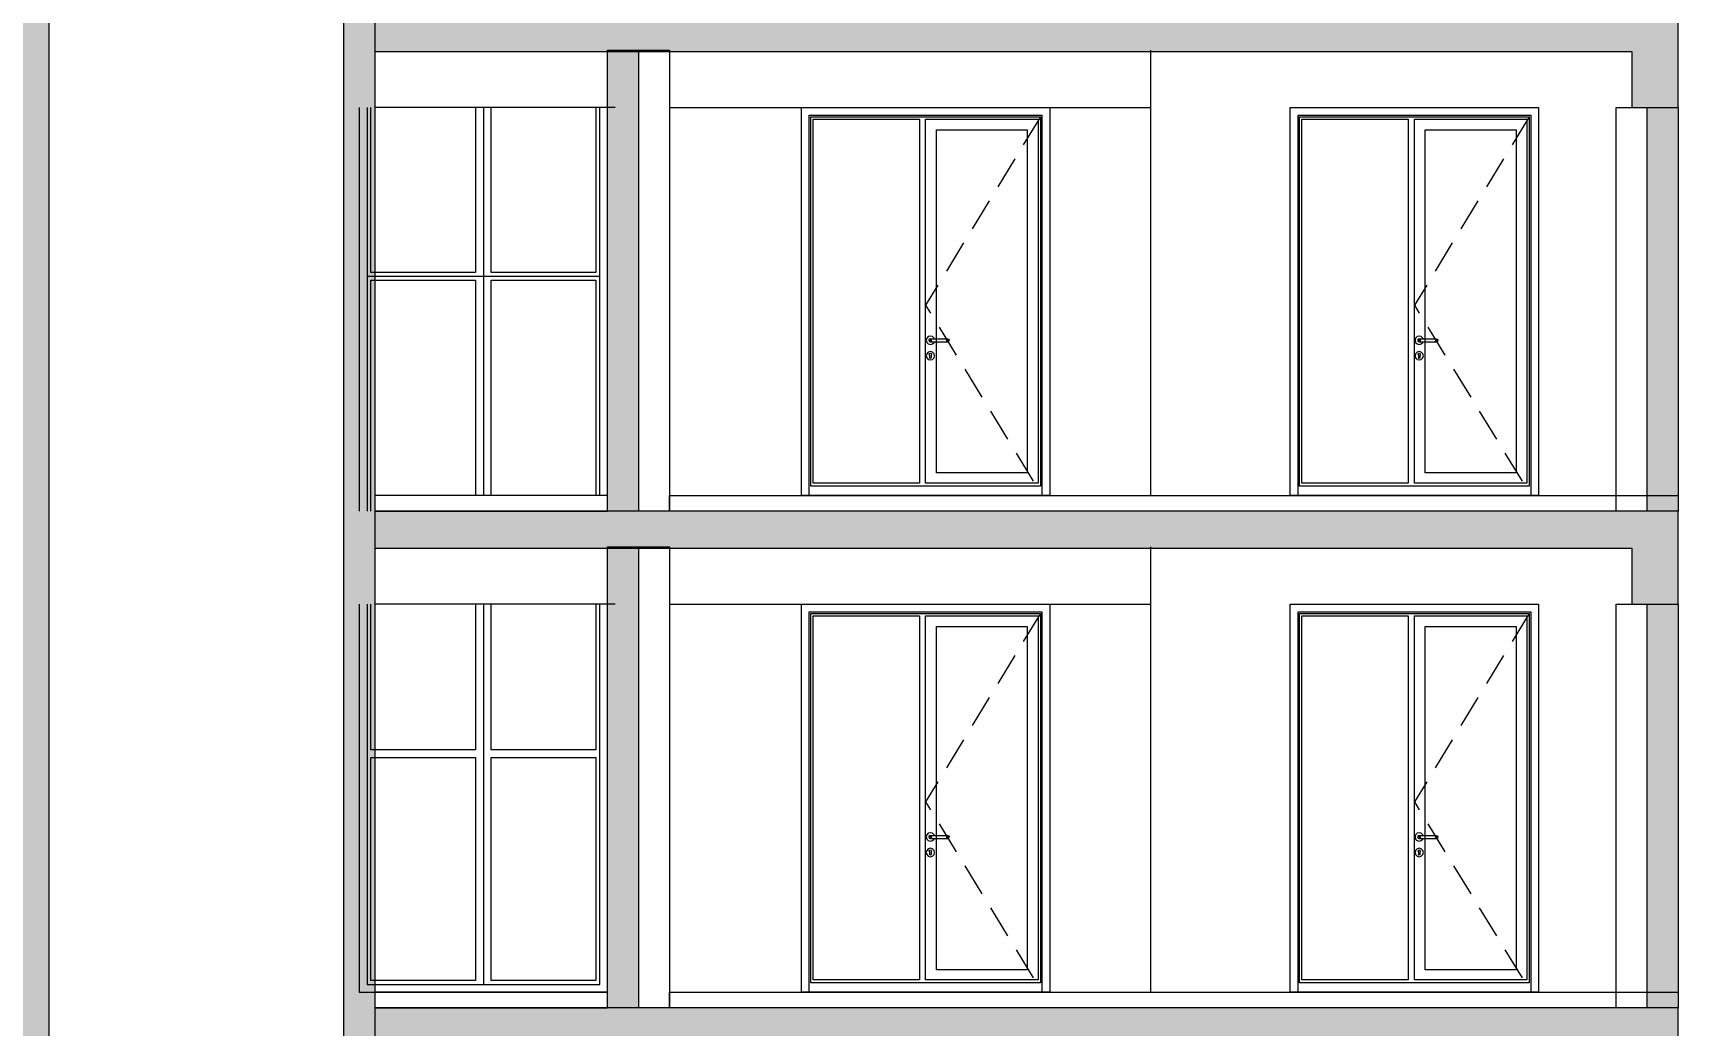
# Model space of a CAD drawing. Header units: millimetres. Extents: x 475206255 to 476720147, y 4620882299 to 4621447368.
# Drawn here: x 475466812 to 475477549, y 4621047479 to 4621053872 of the extents above; entities that cross this region are included whole.
import ezdxf

# ---------------------------------------------------------------- set-up
doc = ezdxf.new("R2010")
doc.units = ezdxf.units.MM
doc.header["$MEASUREMENT"] = 0
doc.linetypes.add('Hidden Line', pattern=[317.5, 211.666667, -105.833333])
for name, color, linetype, lineweight in [('0_Pen_No__7_Pen_No__253', 252, 'Continuous', 0), ('2D Drafting - General_Pen_No__250_Pen_No__7', 7, 'Continuous', 0), ('2D Drafting - General_Pen_No__7_Pen_No__253', 252, 'Continuous', 0), ('gegmebi_Pen_No__7_Pen_No__250', 7, 'Continuous', 0), ('New_2D Drafting - General_Pen_No__250_Pen_No__154', 154, 'Continuous', 0), ('New_2D Drafting - General_Pen_No__250_Pen_No__7', 7, 'Continuous', 0), ('New_gegmebi_Pen_No__7_Pen_No__250', 7, 'Continuous', 0), ('New_gegmebi_Pen_No__7_Pen_No__4', 7, 'Continuous', 0), ('New_Structural - Bearing_Pen_No__250', 7, 'Continuous', 0), ('New_Structural - Bearing_Pen_No__253', 252, 'Continuous', 0), ('Structural - Bearing_Pen_No__7_Pen_No__7_Pen_No__253', 252, 'Continuous', 0), ('zoma_Pen_No__142', 142, 'Continuous', 0)]:
    doc.layers.add(name, color=color, linetype=linetype, lineweight=lineweight)
doc.layers.add('New_gegmebi_Pen_No__7_Pen_No__252', color=7, linetype='Continuous', lineweight=0, true_color=0x666666)
doc.layers.add('zoma', color=7, linetype='Continuous')
doc.styles.add('GENERATED_STYLE_2', font='arial.ttf')
doc.dimstyles.new('GENERATED_STYLE__25', dxfattribs={"dimtxt": 200, "dimasz": 64.421331, "dimexe": 0.18, "dimexo": 3, "dimgap": 0, "dimtad": 1, "dimtih": 1, "dimtoh": 1, "dimlfac": 0.001, "dimzin": 0, "dimdsep": 46, "dimtxsty": 'GENERATED_STYLE_2', "dimblk": 'ARROWHEAD_2', "dimblk1": 'ARROWHEAD_2', "dimblk2": 'ARROWHEAD_2', "dimcen": 0.09, "dimclrd": 142, "dimclre": 142, "dimclrt": 142, "dimadec": 0, "dimazin": 0, "dimtfac": 1, "dimtdec": 4, "dimtmove": 2, "dimatfit": 3, "dimfxl": 1, "dimtolj": 1, "dimtzin": 0, "dimarcsym": 0})
doc.dimstyles.new('GENERATED_STYLE__3', dxfattribs={"dimtxt": 200, "dimasz": 64.421331, "dimexe": 0.18, "dimexo": 3, "dimgap": 0, "dimtad": 1, "dimtih": 1, "dimtoh": 1, "dimlfac": 0.001, "dimzin": 0, "dimdsep": 46, "dimtxsty": 'GENERATED_STYLE_2', "dimblk": 'ARROWHEAD_2', "dimblk1": 'ARROWHEAD_2', "dimblk2": 'ARROWHEAD_2', "dimcen": 0.09, "dimclrd": 142, "dimclre": 142, "dimclrt": 142, "dimadec": 0, "dimazin": 0, "dimtfac": 1, "dimtdec": 4, "dimtmove": 0, "dimatfit": 3, "dimfxl": 1, "dimtolj": 1, "dimtzin": 0, "dimarcsym": 0})

# ---------------------------------------------------------------- blocks, each defined once
blk = doc.blocks.new('*D1582', base_point=(475826096, 4621095193))
at = {"layer": 'zoma_Pen_No__142', "color": 142, "linetype": 'Continuous', "lineweight": 0, "transparency": 16777216}
for p, q in [((475464036, 4621038370), (475463987, 4621038285)), ((475464012, 4621038264), (475464012, 4621038391)), ((475470536, 4621038370), (475470487, 4621038285)), ((475470512, 4621038264), (475470512, 4621038391)), ((475464012, 4621038328), (475470512, 4621038328))]:
    blk.add_line(p, q, dxfattribs=at)
at = {"layer": 'zoma_Pen_No__142', "color": 142, "lineweight": 0, "transparency": 16777216, "char_height": 200, "attachment_point": 7, "style": 'GENERATED_STYLE_2'}
for s, insert in [('\\A1;{\\pql;\\fArial|b0|i0|c204|p0;\\W1.000000;6.50}', (475466995, 4621038368)), ('\\A1;{\\pql;\\fArial|b0|i0|c204|p0;\\W1.000000;0.40}', (475469953, 4621038368))]:
    blk.add_mtext(s, dxfattribs=dict(at, insert=insert))
blk = doc.blocks.new('ARROWHEAD_2')
at = {"color": 0, "linetype": 'Continuous', "lineweight": 0}
for p, q in [((0, 0), (-1, 0)), ((-0.38, -0.66), (0.38, 0.66))]:
    blk.add_line(p, q, dxfattribs=at)
blk = doc.blocks.new('*D1583', base_point=(475826096, 4621095193))
at = {"layer": 'zoma_Pen_No__142', "color": 142, "linetype": 'Continuous', "lineweight": 0, "transparency": 16777216}
for p, q in [((475470536, 4621038370), (475470487, 4621038285)), ((475470512, 4621038264), (475470512, 4621038391)), ((475470936, 4621038370), (475470887, 4621038285)), ((475470912, 4621038264), (475470912, 4621038391)), ((475470512, 4621038328), (475470912, 4621038328))]:
    blk.add_line(p, q, dxfattribs=at)
blk = doc.blocks.new('*D1584', base_point=(475826096, 4621095193))
at = {"layer": 'zoma_Pen_No__142', "color": 142, "linetype": 'Continuous', "lineweight": 0, "transparency": 16777216}
for p, q in [((475470936, 4621038370), (475470887, 4621038285)), ((475470912, 4621038264), (475470912, 4621038391)), ((475477036, 4621038370), (475476987, 4621038285)), ((475477012, 4621038264), (475477012, 4621038391)), ((475470912, 4621038328), (475477012, 4621038328))]:
    blk.add_line(p, q, dxfattribs=at)
at = {"layer": 'zoma_Pen_No__142', "color": 142, "lineweight": 0, "transparency": 16777216, "char_height": 200, "attachment_point": 7, "style": 'GENERATED_STYLE_2'}
for s, insert in [('\\A1;{\\pql;\\fArial|b0|i0|c204|p0;\\W1.000000;6.10}', (475473695, 4621038368)), ('\\A1;{\\pql;\\fArial|b0|i0|c204|p0;\\W1.000000;0.40}', (475476453, 4621038368))]:
    blk.add_mtext(s, dxfattribs=dict(at, insert=insert))
blk = doc.blocks.new('*D1585', base_point=(475826096, 4621095193))
at = {"layer": 'zoma_Pen_No__142', "color": 142, "linetype": 'Continuous', "lineweight": 0, "transparency": 16777216}
for p, q in [((475477036, 4621038370), (475476987, 4621038285)), ((475477012, 4621038264), (475477012, 4621038391)), ((475477436, 4621038370), (475477387, 4621038285)), ((475477412, 4621038264), (475477412, 4621038391)), ((475477012, 4621038328), (475477412, 4621038328))]:
    blk.add_line(p, q, dxfattribs=at)
at = {"layer": 'zoma_Pen_No__142', "color": 142, "lineweight": 0, "transparency": 16777216, "insert": (475477295, 4621038425), "char_height": 200, "attachment_point": 7, "style": 'GENERATED_STYLE_2'}
blk.add_mtext('\\A1;{\\pql;\\fArial|b0|i0|c204|p0;\\W1.000000;0.30}', dxfattribs=at)
blk = doc.blocks.new('*D1586', base_point=(475826096, 4621095193))
at = {"layer": 'zoma_Pen_No__142', "color": 142, "linetype": 'Continuous', "lineweight": 0, "transparency": 16777216}
for p, q in [((475477436, 4621038370), (475477387, 4621038285)), ((475477412, 4621038264), (475477412, 4621038391)), ((475477736, 4621038370), (475477687, 4621038285)), ((475477712, 4621038264), (475477712, 4621038391)), ((475477412, 4621038328), (475477712, 4621038328))]:
    blk.add_line(p, q, dxfattribs=at)

msp = doc.modelspace()

# ---------------------------------------------------------------- hatches: boundary and pattern name
at = {"layer": '2D Drafting - General_Pen_No__250_Pen_No__7', "linetype": 'Continuous', "lineweight": 0}
for points in [[(475477411.556, 4621053994.373), (475469011.581, 4621053994.373), (475469011.581, 4621053754.633), (475477111.556, 4621053754.633), (475477111.556, 4621053394.373), (475477411.656, 4621053394.373)], [(475477411.556, 4621050794.55), (475469011.581, 4621050794.55), (475469011.581, 4621050554.633), (475477111.556, 4621050554.633), (475477111.556, 4621050194.55), (475477411.656, 4621050194.55)], [(475477411.556, 4621047594.55), (475469011.581, 4621047594.55), (475469011.581, 4621047354.633), (475477111.556, 4621047354.633), (475477111.556, 4621046994.55), (475477411.656, 4621046994.55)]]:
    msp.add_hatch(color=7, dxfattribs=at).paths.add_polyline_path(points)
at = {"layer": 'New_2D Drafting - General_Pen_No__250_Pen_No__154', "linetype": 'Continuous', "lineweight": 0}
for points in [[(475466711.58, 4621041244.07), (475466711.58, 4621058143.447), (475466911.581, 4621058143.447), (475466911.581, 4621057963.48), (475466911.581, 4621041244.07)], [(475468811.581, 4621058143.447), (475469011.581, 4621058143.447), (475469011.581, 4621041244.07), (475468811.581, 4621041244.07)]]:
    msp.add_hatch(color=154, dxfattribs=at).paths.add_polyline_path(points)
at = {"layer": 'New_2D Drafting - General_Pen_No__250_Pen_No__7', "linetype": 'Continuous', "lineweight": 0}
for points in [[(475470711.58, 4621050794.373), (475470511.58, 4621050794.373), (475470511.58, 4621053754.633), (475470711.58, 4621053754.633)], [(475477211.565, 4621053394.373), (475477411.565, 4621053394.373), (475477411.565, 4621050794.55), (475477211.565, 4621050794.55)], [(475470711.58, 4621047594.373), (475470511.58, 4621047594.373), (475470511.58, 4621050554.633), (475470711.58, 4621050554.633)], [(475477211.612, 4621050194.55), (475477411.612, 4621050194.55), (475477411.612, 4621047594.727), (475477211.612, 4621047594.727)]]:
    msp.add_hatch(color=7, dxfattribs=at).paths.add_polyline_path(points)

# ---------------------------------------------------------------- linework, layer by layer
at = {"layer": '0_Pen_No__7_Pen_No__253', "color": 252, "linetype": 'Continuous', "lineweight": 0, "flags": 128}
for points in [[(475468911.579, 4621053394.373), (475468911.579, 4621050794.55)], [(475470511.579, 4621050894.373), (475470511.579, 4621053394.373)], [(475468911.579, 4621050194.24), (475468911.579, 4621047694.24), (475470511.579, 4621047694.24), (475470511.579, 4621050194.24)]]:
    msp.add_lwpolyline(points, dxfattribs=at)
at = {"layer": '2D Drafting - General_Pen_No__250_Pen_No__7', "color": 7, "linetype": 'Continuous', "lineweight": 0, "flags": 128}
for points in [[(475477411.556, 4621053994.373), (475469011.581, 4621053994.373), (475469011.581, 4621053754.633), (475477111.556, 4621053754.633), (475477111.556, 4621053394.373), (475477411.656, 4621053394.373)], [(475477411.556, 4621050794.55), (475469011.581, 4621050794.55), (475469011.581, 4621050554.633), (475477111.556, 4621050554.633), (475477111.556, 4621050194.55), (475477411.656, 4621050194.55)], [(475477411.556, 4621047594.55), (475469011.581, 4621047594.55), (475469011.581, 4621047354.633), (475477111.556, 4621047354.633), (475477111.556, 4621046994.55), (475477411.656, 4621046994.55)]]:
    msp.add_lwpolyline(points, close=True, dxfattribs=at)
at = {"layer": '2D Drafting - General_Pen_No__7_Pen_No__253', "color": 252, "linetype": 'Continuous', "lineweight": 0, "flags": 128}
for points in [[(475473361.303, 4621050894.682), (475471761.303, 4621050894.682), (475471761.303, 4621053394.682), (475473361.303, 4621053394.682)], [(475473361.303, 4621053394.682), (475473361.303, 4621050894.682)], [(475476511.224, 4621050894.682), (475474911.224, 4621050894.682), (475474911.224, 4621053394.682), (475476511.224, 4621053394.682)], [(475476511.224, 4621053394.682), (475476511.224, 4621050894.682)], [(475473361.303, 4621047694.682), (475471761.303, 4621047694.682), (475471761.303, 4621050194.682), (475473361.303, 4621050194.682)], [(475473361.303, 4621050194.682), (475473361.303, 4621047694.682)], [(475476511.224, 4621047694.682), (475474911.224, 4621047694.682), (475474911.224, 4621050194.682), (475476511.224, 4621050194.682)], [(475476511.224, 4621050194.682), (475476511.224, 4621047694.682)]]:
    msp.add_lwpolyline(points, dxfattribs=at)
for points in [[(475471811.303, 4621053344.681), (475473311.303, 4621053344.681), (475473311.303, 4621050894.683), (475471811.303, 4621050894.684)], [(475471821.303, 4621053334.681), (475473301.303, 4621053334.681), (475473301.303, 4621050954.684), (475471821.303, 4621050954.684)], [(475471836.303, 4621053319.681), (475472521.303, 4621053319.681), (475472521.303, 4621050974.684), (475471836.303, 4621050974.684)], [(475472561.299, 4621053319.681), (475473286.303, 4621053319.681), (475473286.303, 4621050974.684), (475472561.303, 4621050974.684)], [(475474961.224, 4621053344.681), (475476461.224, 4621053344.681), (475476461.224, 4621050894.683), (475474961.224, 4621050894.684)], [(475474971.224, 4621053334.681), (475476451.224, 4621053334.681), (475476451.224, 4621050954.684), (475474971.224, 4621050954.684)], [(475474986.224, 4621053319.681), (475475671.224, 4621053319.681), (475475671.224, 4621050974.684), (475474986.224, 4621050974.684)], [(475475711.22, 4621053319.681), (475476436.224, 4621053319.681), (475476436.224, 4621050974.684), (475475711.224, 4621050974.684)], [(475472631.303, 4621053249.681), (475473216.303, 4621053249.681), (475473216.303, 4621051039.684), (475472631.303, 4621051039.684)], [(475475781.224, 4621053249.681), (475476366.224, 4621053249.681), (475476366.224, 4621051039.684), (475475781.224, 4621051039.684)], [(475471811.303, 4621050144.681), (475473311.303, 4621050144.681), (475473311.303, 4621047694.683), (475471811.303, 4621047694.684)], [(475471821.303, 4621050134.681), (475473301.303, 4621050134.681), (475473301.303, 4621047754.684), (475471821.303, 4621047754.684)], [(475471836.303, 4621050119.681), (475472521.303, 4621050119.681), (475472521.303, 4621047774.684), (475471836.303, 4621047774.684)], [(475472561.299, 4621050119.681), (475473286.303, 4621050119.681), (475473286.303, 4621047774.684), (475472561.303, 4621047774.684)], [(475474961.224, 4621050144.681), (475476461.224, 4621050144.681), (475476461.224, 4621047694.683), (475474961.224, 4621047694.684)], [(475474971.224, 4621050134.681), (475476451.224, 4621050134.681), (475476451.224, 4621047754.684), (475474971.224, 4621047754.684)], [(475474986.224, 4621050119.681), (475475671.224, 4621050119.681), (475475671.224, 4621047774.684), (475474986.224, 4621047774.684)], [(475475711.22, 4621050119.681), (475476436.224, 4621050119.681), (475476436.224, 4621047774.684), (475475711.224, 4621047774.684)], [(475472631.303, 4621050049.681), (475473216.303, 4621050049.681), (475473216.303, 4621047839.684), (475472631.303, 4621047839.684)], [(475475781.224, 4621050049.681), (475476366.224, 4621050049.681), (475476366.224, 4621047839.684), (475475781.224, 4621047839.684)]]:
    msp.add_lwpolyline(points, close=True, dxfattribs=at)
at = {"layer": '2D Drafting - General_Pen_No__7_Pen_No__253', "color": 252, "linetype": 'Hidden Line', "lineweight": 0, "flags": 128}
for points in [[(475473301.303, 4621053334.681), (475472561.303, 4621052120.559), (475473310.526, 4621050895.967)], [(475476451.224, 4621053334.681), (475475711.224, 4621052120.559), (475476460.447, 4621050895.967)], [(475473301.303, 4621050134.681), (475472561.303, 4621048920.559), (475473310.526, 4621047695.967)], [(475476451.224, 4621050134.681), (475475711.224, 4621048920.559), (475476460.447, 4621047695.967)]]:
    msp.add_lwpolyline(points, dxfattribs=at)
at = {"layer": 'gegmebi_Pen_No__7_Pen_No__250', "color": 7, "linetype": 'Continuous', "lineweight": 0, "flags": 128}
for points in [[(475477411.58, 4621050794.55), (475470911.58, 4621050794.55), (475470911.58, 4621050894.682), (475477411.58, 4621050894.682)], [(475477411.58, 4621047593.727), (475470911.58, 4621047593.727), (475470911.58, 4621047694.24), (475477411.58, 4621047694.24)]]:
    msp.add_lwpolyline(points, close=True, dxfattribs=at)
at = {"layer": 'New_2D Drafting - General_Pen_No__250_Pen_No__7', "color": 7, "linetype": 'Continuous', "lineweight": 0, "flags": 128}
for points in [[(475466711.58, 4621041244.07), (475466711.58, 4621058143.447), (475466911.581, 4621058143.447), (475466911.581, 4621057963.48), (475466911.581, 4621041244.07)], [(475468811.581, 4621058143.447), (475469011.581, 4621058143.447), (475469011.581, 4621041244.07), (475468811.581, 4621041244.07)], [(475470711.58, 4621050794.373), (475470511.58, 4621050794.373), (475470511.58, 4621053754.633), (475470711.58, 4621053754.633)], [(475477211.565, 4621053394.373), (475477411.565, 4621053394.373), (475477411.565, 4621050794.55), (475477211.565, 4621050794.55)], [(475470711.58, 4621047594.373), (475470511.58, 4621047594.373), (475470511.58, 4621050554.633), (475470711.58, 4621050554.633)], [(475477211.612, 4621050194.55), (475477411.612, 4621050194.55), (475477411.612, 4621047594.727), (475477211.612, 4621047594.727)]]:
    msp.add_lwpolyline(points, close=True, dxfattribs=at)
at = {"layer": 'New_gegmebi_Pen_No__7_Pen_No__250', "color": 7, "linetype": 'Continuous', "lineweight": 0, "flags": 128}
for points in [[(475469011.581, 4621050794.55), (475470511.579, 4621050794.55), (475470511.579, 4621050894.373), (475469011.581, 4621050894.373)], [(475469011.581, 4621047593.7), (475470511.579, 4621047593.7), (475470511.579, 4621047694.24), (475469011.581, 4621047694.24)]]:
    msp.add_lwpolyline(points, close=True, dxfattribs=at)
at = {"layer": 'New_gegmebi_Pen_No__7_Pen_No__252', "color": 251, "linetype": 'Continuous', "lineweight": 0, "true_color": 0x666666}
for p, q in [((475470561.58, 4621053394.373), (475469011.581, 4621053394.373)), ((475470911.58, 4621053394.196), (475474011.303, 4621053394.196)), ((475470561.58, 4621050194.55), (475469011.581, 4621050194.55)), ((475470911.58, 4621050194.196), (475474011.303, 4621050194.196))]:
    msp.add_line(p, q, dxfattribs=at)
at = {"layer": 'New_gegmebi_Pen_No__7_Pen_No__4', "color": 7, "linetype": 'Continuous', "lineweight": 0}
for points in [[(475470911.58, 4621050794.373), (475470511.58, 4621050794.373), (475470511.58, 4621053764.189), (475470911.58, 4621053764.189)], [(475477411.58, 4621050794.373), (475477011.58, 4621050794.373), (475477011.58, 4621053394.373), (475477411.58, 4621053394.373)], [(475470911.58, 4621047594.373), (475470511.58, 4621047594.373), (475470511.58, 4621050564.189), (475470911.58, 4621050564.189)], [(475477411.58, 4621047594.373), (475477011.58, 4621047594.373), (475477011.58, 4621050194.55), (475477411.58, 4621050194.55)]]:
    msp.add_lwpolyline(points, close=True, dxfattribs=at)
at = {"layer": 'New_Structural - Bearing_Pen_No__250', "color": 7, "linetype": 'Continuous', "lineweight": 0}
for p, q in [((475474011.303, 4621053764.188), (475474011.303, 4621050894.24)), ((475474011.303, 4621050564.188), (475474011.303, 4621047694.24))]:
    msp.add_line(p, q, dxfattribs=at)
at = {"layer": 'New_Structural - Bearing_Pen_No__253', "color": 252, "linetype": 'Continuous', "lineweight": 0}
for p, q in [((475472568.81, 4621051908.182), (475472565.193, 4621051894.682)), ((475472565.193, 4621051894.682), (475472568.81, 4621051881.182)), ((475472578.693, 4621051918.065), (475472568.81, 4621051908.182)), ((475472592.193, 4621051921.682), (475472578.693, 4621051918.065)), ((475472585.122, 4621051901.753), (475472582.193, 4621051894.682)), ((475472582.193, 4621051894.682), (475472585.122, 4621051887.611)), ((475472586.674, 4621051901.753), (475472583.915, 4621051894.682)), ((475472583.915, 4621051894.682), (475472586.674, 4621051887.611)), ((475472592.193, 4621051904.682), (475472585.122, 4621051901.753)), ((475472591.488, 4621051901.753), (475472589.377, 4621051894.682)), ((475472589.377, 4621051894.682), (475472591.488, 4621051887.611)), ((475472605.693, 4621051918.065), (475472592.193, 4621051921.682)), ((475472592.193, 4621051904.682), (475472593.335, 4621051904.682)), ((475472593.335, 4621051904.682), (475472596.586, 4621051904.682)), ((475472596.586, 4621051904.682), (475472601.453, 4621051904.682)), ((475472598.694, 4621051901.753), (475472597.551, 4621051894.682)), ((475472597.551, 4621051894.682), (475472598.694, 4621051887.611)), ((475472601.453, 4621051904.682), (475472607.193, 4621051904.682)), ((475472615.576, 4621051908.182), (475472605.693, 4621051918.065)), ((475472607.193, 4621051904.682), (475472687.193, 4621051904.682)), ((475472616.513, 4621051904.682), (475472615.576, 4621051908.182)), ((475472687.193, 4621051904.682), (475472692.933, 4621051904.682)), ((475472692.933, 4621051904.682), (475472697.8, 4621051904.682)), ((475472695.692, 4621051901.753), (475472696.835, 4621051894.682)), ((475472696.835, 4621051894.682), (475472695.692, 4621051887.611)), ((475472697.8, 4621051904.682), (475472701.051, 4621051904.682)), ((475472701.051, 4621051904.682), (475472702.193, 4621051904.682)), ((475472702.193, 4621051904.682), (475472709.264, 4621051901.753)), ((475472702.898, 4621051901.753), (475472705.009, 4621051894.682)), ((475472705.009, 4621051894.682), (475472702.898, 4621051887.611)), ((475472707.712, 4621051901.753), (475472710.471, 4621051894.682)), ((475472710.471, 4621051894.682), (475472707.712, 4621051887.611)), ((475472709.264, 4621051901.753), (475472712.193, 4621051894.682)), ((475472712.193, 4621051894.682), (475472709.264, 4621051887.611)), ((475475718.732, 4621051908.182), (475475715.114, 4621051894.682)), ((475475715.114, 4621051894.682), (475475718.732, 4621051881.182)), ((475475728.614, 4621051918.065), (475475718.732, 4621051908.182)), ((475475742.114, 4621051921.682), (475475728.614, 4621051918.065)), ((475475735.043, 4621051901.753), (475475732.114, 4621051894.682)), ((475475732.114, 4621051894.682), (475475735.043, 4621051887.611)), ((475475736.595, 4621051901.753), (475475733.836, 4621051894.682)), ((475475733.836, 4621051894.682), (475475736.595, 4621051887.611)), ((475475742.114, 4621051904.682), (475475735.043, 4621051901.753)), ((475475741.41, 4621051901.753), (475475739.298, 4621051894.682)), ((475475739.298, 4621051894.682), (475475741.41, 4621051887.611)), ((475475755.614, 4621051918.065), (475475742.114, 4621051921.682)), ((475475742.114, 4621051904.682), (475475743.256, 4621051904.682)), ((475475743.256, 4621051904.682), (475475746.508, 4621051904.682)), ((475475746.508, 4621051904.682), (475475751.374, 4621051904.682)), ((475475748.615, 4621051901.753), (475475747.472, 4621051894.682)), ((475475747.472, 4621051894.682), (475475748.615, 4621051887.611)), ((475475751.374, 4621051904.682), (475475757.114, 4621051904.682)), ((475475765.497, 4621051908.182), (475475755.614, 4621051918.065)), ((475475757.114, 4621051904.682), (475475837.114, 4621051904.682)), ((475475766.435, 4621051904.682), (475475765.497, 4621051908.182)), ((475475837.114, 4621051904.682), (475475842.855, 4621051904.682)), ((475475842.855, 4621051904.682), (475475847.721, 4621051904.682)), ((475475845.614, 4621051901.753), (475475846.757, 4621051894.682)), ((475475846.757, 4621051894.682), (475475845.614, 4621051887.611)), ((475475847.721, 4621051904.682), (475475850.973, 4621051904.682)), ((475475850.973, 4621051904.682), (475475852.114, 4621051904.682)), ((475475852.114, 4621051904.682), (475475859.186, 4621051901.753)), ((475475852.819, 4621051901.753), (475475854.931, 4621051894.682)), ((475475854.931, 4621051894.682), (475475852.819, 4621051887.611)), ((475475857.633, 4621051901.753), (475475860.392, 4621051894.682)), ((475475860.392, 4621051894.682), (475475857.633, 4621051887.611)), ((475475859.186, 4621051901.753), (475475862.114, 4621051894.682)), ((475475862.114, 4621051894.682), (475475859.186, 4621051887.611)), ((475472568.81, 4621051808.182), (475472565.193, 4621051794.682)), ((475472565.193, 4621051794.682), (475472568.81, 4621051781.182)), ((475472568.81, 4621051881.182), (475472578.693, 4621051871.3)), ((475472578.693, 4621051818.065), (475472568.81, 4621051808.182)), ((475472578.693, 4621051871.3), (475472592.193, 4621051867.682)), ((475472592.193, 4621051821.682), (475472578.693, 4621051818.065)), ((475472585.473, 4621051806.322), (475472584.725, 4621051804.375)), ((475472587.193, 4621051799.082), (475472584.725, 4621051804.375)), ((475472585.122, 4621051887.611), (475472592.193, 4621051884.682)), ((475472585.473, 4621051806.322), (475472586.818, 4621051809.826)), ((475472586.818, 4621051809.826), (475472592.193, 4621051812.108)), ((475472587.193, 4621051797.569), (475472587.193, 4621051799.082)), ((475472587.193, 4621051797.569), (475472587.193, 4621051794.682)), ((475472587.193, 4621051794.682), (475472587.193, 4621051791.796)), ((475472587.193, 4621051791.796), (475472587.193, 4621051786.022)), ((475472587.193, 4621051786.022), (475472587.193, 4621051782.182)), ((475472588.657, 4621051778.647), (475472587.193, 4621051782.182)), ((475472592.193, 4621051884.682), (475472593.335, 4621051884.682)), ((475472592.193, 4621051867.682), (475472605.693, 4621051871.3)), ((475472605.693, 4621051818.065), (475472592.193, 4621051821.682)), ((475472592.193, 4621051812.108), (475472597.568, 4621051809.826)), ((475472593.335, 4621051884.682), (475472596.586, 4621051884.682)), ((475472597.193, 4621051782.182), (475472595.728, 4621051778.647)), ((475472596.586, 4621051884.682), (475472601.453, 4621051884.682)), ((475472599.661, 4621051804.375), (475472597.193, 4621051799.082)), ((475472597.193, 4621051799.082), (475472597.193, 4621051797.569)), ((475472597.193, 4621051797.569), (475472597.193, 4621051794.682)), ((475472597.193, 4621051794.682), (475472597.193, 4621051791.796)), ((475472597.193, 4621051791.796), (475472597.193, 4621051786.022)), ((475472597.193, 4621051786.022), (475472597.193, 4621051782.182)), ((475472598.913, 4621051806.322), (475472597.568, 4621051809.826)), ((475472598.913, 4621051806.322), (475472599.661, 4621051804.375)), ((475472601.453, 4621051884.682), (475472607.193, 4621051884.682)), ((475472605.693, 4621051871.3), (475472615.576, 4621051881.182)), ((475472615.576, 4621051808.182), (475472605.693, 4621051818.065)), ((475472607.193, 4621051884.682), (475472687.193, 4621051884.682)), ((475472615.576, 4621051881.182), (475472616.513, 4621051884.682)), ((475472619.193, 4621051794.682), (475472615.576, 4621051808.182)), ((475472615.576, 4621051781.182), (475472619.193, 4621051794.682)), ((475472687.193, 4621051884.682), (475472692.933, 4621051884.682)), ((475472692.933, 4621051884.682), (475472697.8, 4621051884.682)), ((475472697.8, 4621051884.682), (475472701.051, 4621051884.682)), ((475472701.051, 4621051884.682), (475472702.193, 4621051884.682)), ((475472709.264, 4621051887.611), (475472702.193, 4621051884.682)), ((475475718.732, 4621051808.182), (475475715.114, 4621051794.682)), ((475475715.114, 4621051794.682), (475475718.732, 4621051781.182)), ((475475718.732, 4621051881.182), (475475728.614, 4621051871.3)), ((475475728.614, 4621051818.065), (475475718.732, 4621051808.182)), ((475475728.614, 4621051871.3), (475475742.114, 4621051867.682)), ((475475742.114, 4621051821.682), (475475728.614, 4621051818.065)), ((475475735.394, 4621051806.322), (475475734.647, 4621051804.375)), ((475475737.114, 4621051799.082), (475475734.647, 4621051804.375)), ((475475735.043, 4621051887.611), (475475742.114, 4621051884.682)), ((475475735.394, 4621051806.322), (475475736.739, 4621051809.826)), ((475475736.739, 4621051809.826), (475475742.114, 4621051812.108)), ((475475737.114, 4621051797.569), (475475737.114, 4621051799.082)), ((475475737.114, 4621051797.569), (475475737.114, 4621051794.682)), ((475475737.114, 4621051794.682), (475475737.114, 4621051791.796)), ((475475737.114, 4621051791.796), (475475737.114, 4621051786.022)), ((475475737.114, 4621051786.022), (475475737.114, 4621051782.182)), ((475475738.579, 4621051778.647), (475475737.114, 4621051782.182)), ((475475742.114, 4621051884.682), (475475743.256, 4621051884.682)), ((475475742.114, 4621051867.682), (475475755.614, 4621051871.3)), ((475475755.614, 4621051818.065), (475475742.114, 4621051821.682)), ((475475742.114, 4621051812.108), (475475747.49, 4621051809.826)), ((475475743.256, 4621051884.682), (475475746.508, 4621051884.682)), ((475475747.114, 4621051782.182), (475475745.65, 4621051778.647)), ((475475746.508, 4621051884.682), (475475751.374, 4621051884.682)), ((475475749.582, 4621051804.375), (475475747.114, 4621051799.082)), ((475475747.114, 4621051799.082), (475475747.114, 4621051797.569)), ((475475747.114, 4621051797.569), (475475747.114, 4621051794.682)), ((475475747.114, 4621051794.682), (475475747.114, 4621051791.796)), ((475475747.114, 4621051791.796), (475475747.114, 4621051786.022)), ((475475747.114, 4621051786.022), (475475747.114, 4621051782.182)), ((475475748.835, 4621051806.322), (475475747.49, 4621051809.826)), ((475475748.835, 4621051806.322), (475475749.582, 4621051804.375)), ((475475751.374, 4621051884.682), (475475757.114, 4621051884.682)), ((475475755.614, 4621051871.3), (475475765.497, 4621051881.182)), ((475475765.497, 4621051808.182), (475475755.614, 4621051818.065)), ((475475757.114, 4621051884.682), (475475837.114, 4621051884.682)), ((475475765.497, 4621051881.182), (475475766.435, 4621051884.682)), ((475475769.114, 4621051794.682), (475475765.497, 4621051808.182)), ((475475765.497, 4621051781.182), (475475769.114, 4621051794.682)), ((475475837.114, 4621051884.682), (475475842.855, 4621051884.682)), ((475475842.855, 4621051884.682), (475475847.721, 4621051884.682)), ((475475847.721, 4621051884.682), (475475850.973, 4621051884.682)), ((475475850.973, 4621051884.682), (475475852.114, 4621051884.682)), ((475475859.186, 4621051887.611), (475475852.114, 4621051884.682)), ((475472568.81, 4621051781.182), (475472578.693, 4621051771.3)), ((475472578.693, 4621051771.3), (475472592.193, 4621051767.682)), ((475472592.193, 4621051777.182), (475472588.657, 4621051778.647)), ((475472595.728, 4621051778.647), (475472592.193, 4621051777.182)), ((475472592.193, 4621051767.682), (475472605.693, 4621051771.3)), ((475472605.693, 4621051771.3), (475472615.576, 4621051781.182)), ((475475718.732, 4621051781.182), (475475728.614, 4621051771.3)), ((475475728.614, 4621051771.3), (475475742.114, 4621051767.682)), ((475475742.114, 4621051777.182), (475475738.579, 4621051778.647)), ((475475745.65, 4621051778.647), (475475742.114, 4621051777.182)), ((475475742.114, 4621051767.682), (475475755.614, 4621051771.3)), ((475475755.614, 4621051771.3), (475475765.497, 4621051781.182)), ((475472568.81, 4621048708.182), (475472565.193, 4621048694.682)), ((475472565.193, 4621048694.682), (475472568.81, 4621048681.182)), ((475472578.693, 4621048718.065), (475472568.81, 4621048708.182)), ((475472568.81, 4621048681.182), (475472578.693, 4621048671.3)), ((475472592.193, 4621048721.682), (475472578.693, 4621048718.065)), ((475472578.693, 4621048671.3), (475472592.193, 4621048667.682)), ((475472585.122, 4621048701.753), (475472582.193, 4621048694.682)), ((475472582.193, 4621048694.682), (475472585.122, 4621048687.611)), ((475472586.674, 4621048701.753), (475472583.915, 4621048694.682)), ((475472583.915, 4621048694.682), (475472586.674, 4621048687.611)), ((475472592.193, 4621048704.682), (475472585.122, 4621048701.753)), ((475472585.122, 4621048687.611), (475472592.193, 4621048684.682)), ((475472591.488, 4621048701.753), (475472589.377, 4621048694.682)), ((475472589.377, 4621048694.682), (475472591.488, 4621048687.611)), ((475472605.693, 4621048718.065), (475472592.193, 4621048721.682)), ((475472592.193, 4621048704.682), (475472593.335, 4621048704.682)), ((475472592.193, 4621048684.682), (475472593.335, 4621048684.682)), ((475472592.193, 4621048667.682), (475472605.693, 4621048671.3)), ((475472593.335, 4621048704.682), (475472596.586, 4621048704.682)), ((475472593.335, 4621048684.682), (475472596.586, 4621048684.682)), ((475472596.586, 4621048704.682), (475472601.453, 4621048704.682)), ((475472596.586, 4621048684.682), (475472601.453, 4621048684.682)), ((475472598.694, 4621048701.753), (475472597.551, 4621048694.682)), ((475472597.551, 4621048694.682), (475472598.694, 4621048687.611)), ((475472601.453, 4621048704.682), (475472607.193, 4621048704.682)), ((475472601.453, 4621048684.682), (475472607.193, 4621048684.682)), ((475472615.576, 4621048708.182), (475472605.693, 4621048718.065)), ((475472605.693, 4621048671.3), (475472615.576, 4621048681.182)), ((475472607.193, 4621048704.682), (475472687.193, 4621048704.682)), ((475472607.193, 4621048684.682), (475472687.193, 4621048684.682)), ((475472616.513, 4621048704.682), (475472615.576, 4621048708.182)), ((475472615.576, 4621048681.182), (475472616.513, 4621048684.682)), ((475472687.193, 4621048704.682), (475472692.933, 4621048704.682)), ((475472687.193, 4621048684.682), (475472692.933, 4621048684.682)), ((475472692.933, 4621048704.682), (475472697.8, 4621048704.682)), ((475472692.933, 4621048684.682), (475472697.8, 4621048684.682)), ((475472695.692, 4621048701.753), (475472696.835, 4621048694.682)), ((475472696.835, 4621048694.682), (475472695.692, 4621048687.611)), ((475472697.8, 4621048704.682), (475472701.051, 4621048704.682)), ((475472697.8, 4621048684.682), (475472701.051, 4621048684.682)), ((475472701.051, 4621048704.682), (475472702.193, 4621048704.682)), ((475472701.051, 4621048684.682), (475472702.193, 4621048684.682)), ((475472702.193, 4621048704.682), (475472709.264, 4621048701.753)), ((475472709.264, 4621048687.611), (475472702.193, 4621048684.682)), ((475472702.898, 4621048701.753), (475472705.009, 4621048694.682)), ((475472705.009, 4621048694.682), (475472702.898, 4621048687.611)), ((475472707.712, 4621048701.753), (475472710.471, 4621048694.682)), ((475472710.471, 4621048694.682), (475472707.712, 4621048687.611)), ((475472709.264, 4621048701.753), (475472712.193, 4621048694.682)), ((475472712.193, 4621048694.682), (475472709.264, 4621048687.611)), ((475475718.732, 4621048708.182), (475475715.114, 4621048694.682)), ((475475715.114, 4621048694.682), (475475718.732, 4621048681.182)), ((475475728.614, 4621048718.065), (475475718.732, 4621048708.182)), ((475475718.732, 4621048681.182), (475475728.614, 4621048671.3)), ((475475742.114, 4621048721.682), (475475728.614, 4621048718.065)), ((475475728.614, 4621048671.3), (475475742.114, 4621048667.682)), ((475475735.043, 4621048701.753), (475475732.114, 4621048694.682)), ((475475732.114, 4621048694.682), (475475735.043, 4621048687.611)), ((475475736.595, 4621048701.753), (475475733.836, 4621048694.682)), ((475475733.836, 4621048694.682), (475475736.595, 4621048687.611)), ((475475742.114, 4621048704.682), (475475735.043, 4621048701.753)), ((475475735.043, 4621048687.611), (475475742.114, 4621048684.682)), ((475475741.41, 4621048701.753), (475475739.298, 4621048694.682)), ((475475739.298, 4621048694.682), (475475741.41, 4621048687.611)), ((475475755.614, 4621048718.065), (475475742.114, 4621048721.682)), ((475475742.114, 4621048704.682), (475475743.256, 4621048704.682)), ((475475742.114, 4621048684.682), (475475743.256, 4621048684.682)), ((475475742.114, 4621048667.682), (475475755.614, 4621048671.3)), ((475475743.256, 4621048704.682), (475475746.508, 4621048704.682)), ((475475743.256, 4621048684.682), (475475746.508, 4621048684.682)), ((475475746.508, 4621048704.682), (475475751.374, 4621048704.682)), ((475475746.508, 4621048684.682), (475475751.374, 4621048684.682)), ((475475748.615, 4621048701.753), (475475747.472, 4621048694.682)), ((475475747.472, 4621048694.682), (475475748.615, 4621048687.611)), ((475475751.374, 4621048704.682), (475475757.114, 4621048704.682)), ((475475751.374, 4621048684.682), (475475757.114, 4621048684.682)), ((475475765.497, 4621048708.182), (475475755.614, 4621048718.065)), ((475475755.614, 4621048671.3), (475475765.497, 4621048681.182)), ((475475757.114, 4621048704.682), (475475837.114, 4621048704.682)), ((475475757.114, 4621048684.682), (475475837.114, 4621048684.682)), ((475475766.435, 4621048704.682), (475475765.497, 4621048708.182)), ((475475765.497, 4621048681.182), (475475766.435, 4621048684.682)), ((475475837.114, 4621048704.682), (475475842.855, 4621048704.682)), ((475475837.114, 4621048684.682), (475475842.855, 4621048684.682)), ((475475842.855, 4621048704.682), (475475847.721, 4621048704.682)), ((475475842.855, 4621048684.682), (475475847.721, 4621048684.682)), ((475475845.614, 4621048701.753), (475475846.757, 4621048694.682)), ((475475846.757, 4621048694.682), (475475845.614, 4621048687.611)), ((475475847.721, 4621048704.682), (475475850.973, 4621048704.682)), ((475475847.721, 4621048684.682), (475475850.973, 4621048684.682)), ((475475850.973, 4621048704.682), (475475852.114, 4621048704.682)), ((475475850.973, 4621048684.682), (475475852.114, 4621048684.682)), ((475475852.114, 4621048704.682), (475475859.186, 4621048701.753)), ((475475859.186, 4621048687.611), (475475852.114, 4621048684.682)), ((475475852.819, 4621048701.753), (475475854.931, 4621048694.682)), ((475475854.931, 4621048694.682), (475475852.819, 4621048687.611)), ((475475857.633, 4621048701.753), (475475860.392, 4621048694.682)), ((475475860.392, 4621048694.682), (475475857.633, 4621048687.611)), ((475475859.186, 4621048701.753), (475475862.114, 4621048694.682)), ((475475862.114, 4621048694.682), (475475859.186, 4621048687.611)), ((475472568.81, 4621048608.182), (475472565.193, 4621048594.682)), ((475472565.193, 4621048594.682), (475472568.81, 4621048581.182)), ((475472578.693, 4621048618.065), (475472568.81, 4621048608.182)), ((475472568.81, 4621048581.182), (475472578.693, 4621048571.3)), ((475472592.193, 4621048621.682), (475472578.693, 4621048618.065)), ((475472578.693, 4621048571.3), (475472592.193, 4621048567.682)), ((475472585.473, 4621048606.322), (475472584.725, 4621048604.375)), ((475472587.193, 4621048599.082), (475472584.725, 4621048604.375)), ((475472585.473, 4621048606.322), (475472586.818, 4621048609.826)), ((475472586.818, 4621048609.826), (475472592.193, 4621048612.108)), ((475472587.193, 4621048597.569), (475472587.193, 4621048599.082)), ((475472587.193, 4621048597.569), (475472587.193, 4621048594.682)), ((475472587.193, 4621048594.682), (475472587.193, 4621048591.796)), ((475472587.193, 4621048591.796), (475472587.193, 4621048586.022)), ((475472587.193, 4621048586.022), (475472587.193, 4621048582.182)), ((475472588.657, 4621048578.647), (475472587.193, 4621048582.182)), ((475472592.193, 4621048577.182), (475472588.657, 4621048578.647)), ((475472605.693, 4621048618.065), (475472592.193, 4621048621.682)), ((475472592.193, 4621048612.108), (475472597.568, 4621048609.826)), ((475472595.728, 4621048578.647), (475472592.193, 4621048577.182)), ((475472592.193, 4621048567.682), (475472605.693, 4621048571.3)), ((475472597.193, 4621048582.182), (475472595.728, 4621048578.647)), ((475472599.661, 4621048604.375), (475472597.193, 4621048599.082)), ((475472597.193, 4621048599.082), (475472597.193, 4621048597.569)), ((475472597.193, 4621048597.569), (475472597.193, 4621048594.682)), ((475472597.193, 4621048594.682), (475472597.193, 4621048591.796)), ((475472597.193, 4621048591.796), (475472597.193, 4621048586.022)), ((475472597.193, 4621048586.022), (475472597.193, 4621048582.182)), ((475472598.913, 4621048606.322), (475472597.568, 4621048609.826)), ((475472598.913, 4621048606.322), (475472599.661, 4621048604.375)), ((475472615.576, 4621048608.182), (475472605.693, 4621048618.065)), ((475472605.693, 4621048571.3), (475472615.576, 4621048581.182)), ((475472619.193, 4621048594.682), (475472615.576, 4621048608.182)), ((475472615.576, 4621048581.182), (475472619.193, 4621048594.682)), ((475475718.732, 4621048608.182), (475475715.114, 4621048594.682)), ((475475715.114, 4621048594.682), (475475718.732, 4621048581.182)), ((475475728.614, 4621048618.065), (475475718.732, 4621048608.182)), ((475475718.732, 4621048581.182), (475475728.614, 4621048571.3)), ((475475742.114, 4621048621.682), (475475728.614, 4621048618.065)), ((475475728.614, 4621048571.3), (475475742.114, 4621048567.682)), ((475475735.394, 4621048606.322), (475475734.647, 4621048604.375)), ((475475737.114, 4621048599.082), (475475734.647, 4621048604.375)), ((475475735.394, 4621048606.322), (475475736.739, 4621048609.826)), ((475475736.739, 4621048609.826), (475475742.114, 4621048612.108)), ((475475737.114, 4621048597.569), (475475737.114, 4621048599.082)), ((475475737.114, 4621048597.569), (475475737.114, 4621048594.682)), ((475475737.114, 4621048594.682), (475475737.114, 4621048591.796)), ((475475737.114, 4621048591.796), (475475737.114, 4621048586.022)), ((475475737.114, 4621048586.022), (475475737.114, 4621048582.182)), ((475475738.579, 4621048578.647), (475475737.114, 4621048582.182)), ((475475742.114, 4621048577.182), (475475738.579, 4621048578.647)), ((475475755.614, 4621048618.065), (475475742.114, 4621048621.682)), ((475475742.114, 4621048612.108), (475475747.49, 4621048609.826)), ((475475745.65, 4621048578.647), (475475742.114, 4621048577.182)), ((475475742.114, 4621048567.682), (475475755.614, 4621048571.3)), ((475475747.114, 4621048582.182), (475475745.65, 4621048578.647)), ((475475749.582, 4621048604.375), (475475747.114, 4621048599.082)), ((475475747.114, 4621048599.082), (475475747.114, 4621048597.569)), ((475475747.114, 4621048597.569), (475475747.114, 4621048594.682)), ((475475747.114, 4621048594.682), (475475747.114, 4621048591.796)), ((475475747.114, 4621048591.796), (475475747.114, 4621048586.022)), ((475475747.114, 4621048586.022), (475475747.114, 4621048582.182)), ((475475748.835, 4621048606.322), (475475747.49, 4621048609.826)), ((475475748.835, 4621048606.322), (475475749.582, 4621048604.375)), ((475475765.497, 4621048608.182), (475475755.614, 4621048618.065)), ((475475755.614, 4621048571.3), (475475765.497, 4621048581.182)), ((475475769.114, 4621048594.682), (475475765.497, 4621048608.182)), ((475475765.497, 4621048581.182), (475475769.114, 4621048594.682))]:
    msp.add_line(p, q, dxfattribs=at)
at = {"layer": 'Structural - Bearing_Pen_No__7_Pen_No__7_Pen_No__253', "color": 252, "linetype": 'Continuous', "lineweight": 0}
for p, q in [((475468961.785, 4621053394.373), (475468961.785, 4621050794.55)), ((475468986.785, 4621052331.087), (475468986.785, 4621053394.373)), ((475469661.578, 4621053394.373), (475469661.578, 4621052331.087)), ((475469711.518, 4621053394.373), (475469711.518, 4621050894.373)), ((475469761.582, 4621052331.087), (475469761.582, 4621053394.373)), ((475470436.252, 4621053394.373), (475470436.252, 4621052331.087)), ((475470461.252, 4621050894.373), (475470461.252, 4621053394.373)), ((475469661.578, 4621052331.087), (475468986.785, 4621052331.087)), ((475470436.252, 4621052331.087), (475469761.582, 4621052331.087)), ((475470461.252, 4621052306.087), (475468961.785, 4621052306.087)), ((475468986.785, 4621052281.017), (475469661.578, 4621052281.017)), ((475468986.785, 4621050794.55), (475468986.785, 4621052281.017)), ((475469661.578, 4621052281.017), (475469661.578, 4621050894.373)), ((475469761.582, 4621052281.017), (475470436.252, 4621052281.017)), ((475469761.582, 4621050894.373), (475469761.582, 4621052281.017)), ((475470436.252, 4621052281.017), (475470436.252, 4621050894.373)), ((475468961.785, 4621050194.24), (475468961.785, 4621047744.24)), ((475468986.785, 4621049256.489), (475468986.785, 4621050194.24)), ((475469661.578, 4621050194.24), (475469661.578, 4621049256.489)), ((475469711.518, 4621050194.24), (475469711.518, 4621047744.24)), ((475469761.582, 4621049256.489), (475469761.582, 4621050194.24)), ((475470436.252, 4621050194.24), (475470436.252, 4621049256.489)), ((475470461.252, 4621047744.24), (475470461.252, 4621050194.24)), ((475469661.578, 4621049256.489), (475468986.785, 4621049256.489)), ((475468986.785, 4621049206.481), (475469661.578, 4621049206.481)), ((475468986.785, 4621047769.24), (475468986.785, 4621049206.481)), ((475469661.578, 4621049206.481), (475469661.578, 4621047769.24)), ((475470436.252, 4621049256.489), (475469761.582, 4621049256.489)), ((475469761.582, 4621049206.481), (475470436.252, 4621049206.481)), ((475469761.582, 4621047769.24), (475469761.582, 4621049206.481)), ((475470436.252, 4621049206.481), (475470436.252, 4621047769.24)), ((475468961.785, 4621047744.24), (475470461.252, 4621047744.24)), ((475469661.578, 4621047769.24), (475468986.785, 4621047769.24)), ((475470436.252, 4621047769.24), (475469761.582, 4621047769.24))]:
    msp.add_line(p, q, dxfattribs=at)

# ---------------------------------------------------------------- dimensions: what is measured, and where the dimension line sits
at = {"layer": 'zoma', "color": 142, "linetype": 'Continuous', "lineweight": 0}
for base, p1, p2, dimstyle, picture, middle in [((475470511.727, 4621038327.867), (475464011.727, 4621105430.468), (475470511.727, 4621105430.468), 'GENERATED_STYLE__3', '*D1582', (475467253.723, 4621038467.867)), ((475470911.726, 4621038327.867), (475470511.727, 4621105430.468), (475470911.726, 4621105430.468), 'GENERATED_STYLE__3', '*D1583', (475470212.306, 4621038467.867)), ((475477011.727, 4621038327.867), (475470911.726, 4621105430.468), (475477011.727, 4621090423.907), 'GENERATED_STYLE__3', '*D1584', (475473953.723, 4621038467.867)), ((475477411.728, 4621038327.867), (475477011.727, 4621090423.907), (475477411.728, 4621090493.56), 'GENERATED_STYLE__3', '*D1585', (475476712.306, 4621038467.867)), ((475477711.728, 4621038327.867), (475477411.728, 4621090493.56), (475477711.728, 4621090423.425), 'GENERATED_STYLE__25', '*D1586', (475477553.724, 4621038524.995))]:
    dim = msp.add_linear_dim(base=base, p1=p1, p2=p2, dimstyle=dimstyle, dxfattribs=at)
    dim.commit()
    dim.dimension.update_dxf_attribs({"geometry": picture, "text_midpoint": middle, "dimtype": 160})

doc.saveas('drawing.dxf')
